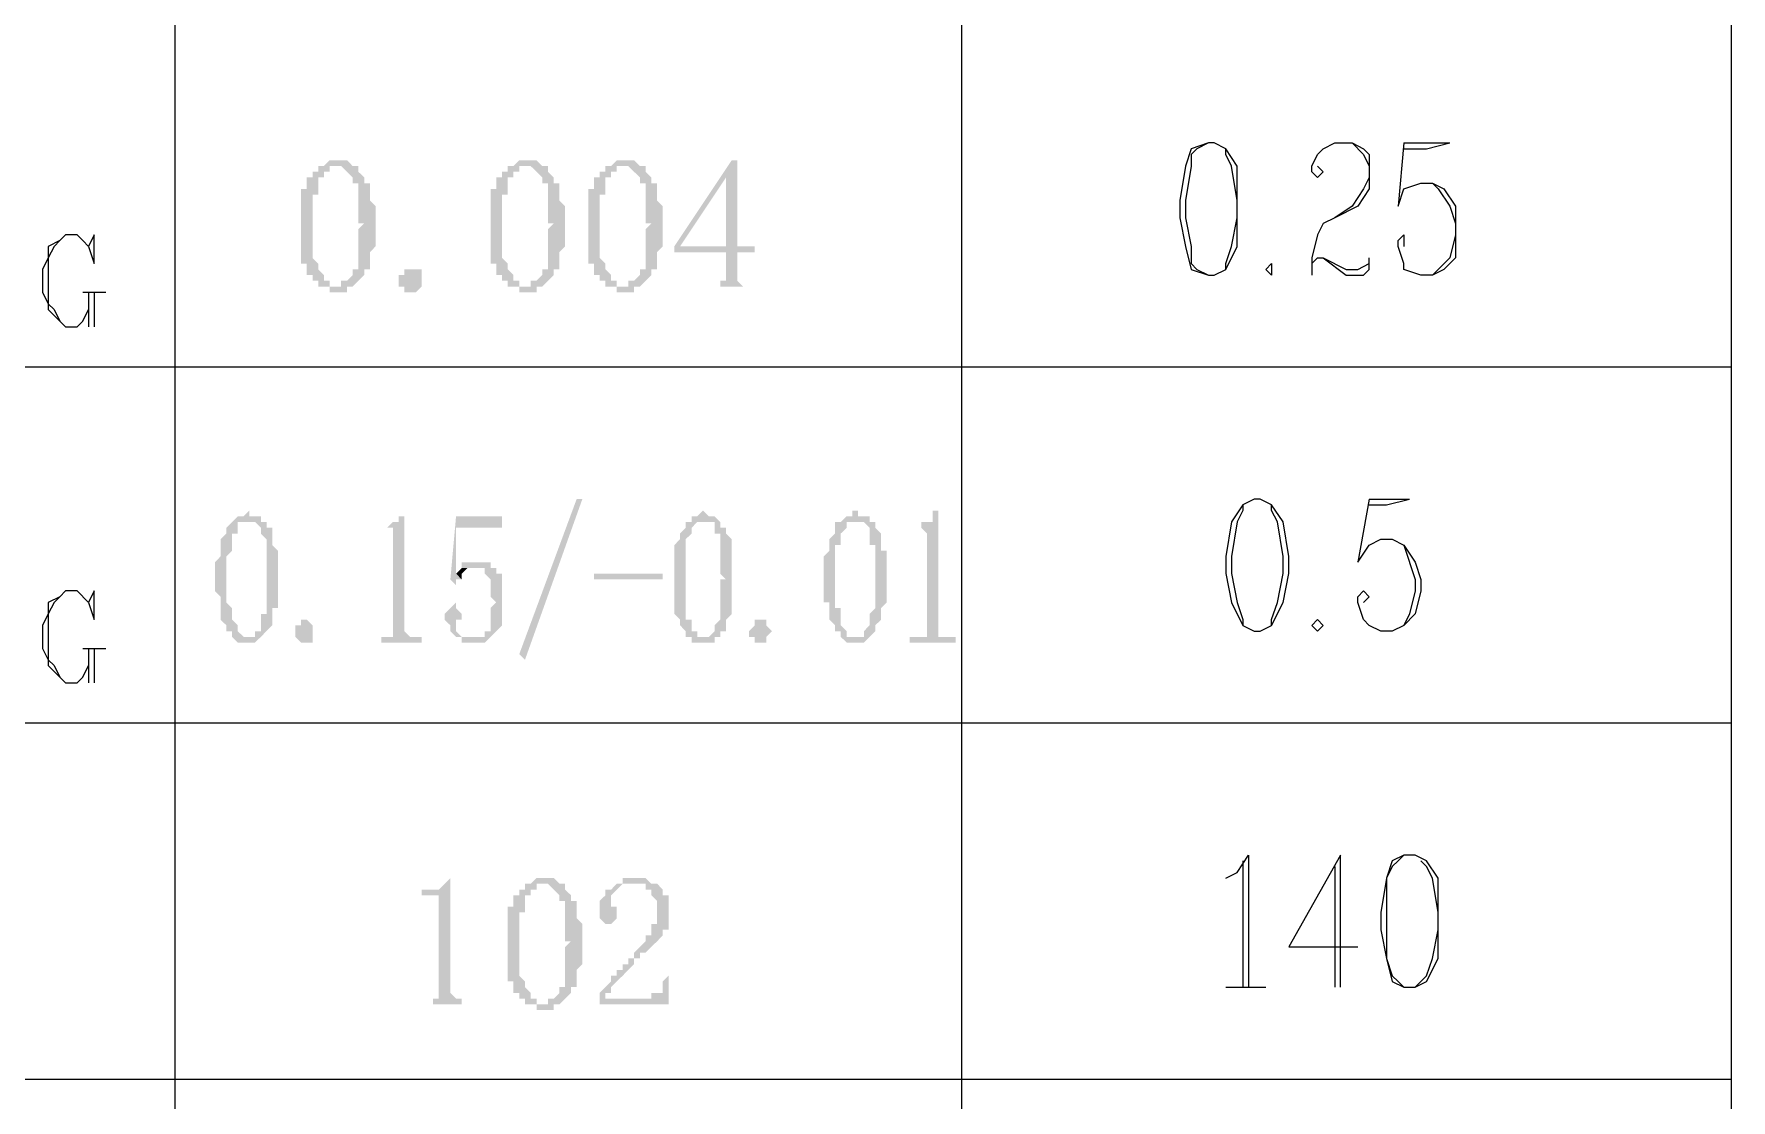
# Model space of a CAD drawing. Extents: x 51 to 246, y 3 to 417.
# Drawn here: x 197.29 to 209.8, y 394.26 to 402.12 of the extents above; entities that cross this region are included whole.
import ezdxf

# ---------------------------------------------------------------- set-up
doc = ezdxf.new("R2010")
doc.units = 0
doc.header["$MEASUREMENT"] = 0
doc.layers.add('_____1', color=160, linetype='Continuous')

msp = doc.modelspace()

# ---------------------------------------------------------------- hatches: boundary and pattern name
at = {"layer": '_____1'}
for points in [[(199.517, 401.193), (199.475, 401.193), (199.432, 401.15), (199.39, 401.15), (199.559, 401.15), (199.602, 401.108), (199.644, 401.066), (199.644, 401.023), (199.686, 401.023), (199.686, 400.727), (199.729, 400.727), (199.686, 400.685), (199.686, 400.388), (199.644, 400.388), (199.644, 400.346), (199.602, 400.304), (199.559, 400.304), (199.559, 400.261), (199.517, 400.261), (199.644, 400.261), (199.686, 400.304), (199.729, 400.346), (199.729, 400.388), (199.771, 400.388), (199.771, 400.515), (199.813, 400.558), (199.813, 400.854), (199.771, 400.896), (199.771, 401.023), (199.729, 401.023), (199.729, 401.066), (199.686, 401.108), (199.686, 401.15), (199.644, 401.15), (199.602, 401.193), (199.559, 401.193)], [(200.914, 401.193), (200.872, 401.193), (200.829, 401.15), (200.787, 401.15), (200.956, 401.15), (200.999, 401.108), (201.041, 401.066), (201.041, 401.023), (201.083, 401.023), (201.083, 400.727), (201.126, 400.727), (201.083, 400.685), (201.083, 400.388), (201.041, 400.388), (201.041, 400.346), (200.999, 400.304), (200.956, 400.304), (200.956, 400.261), (200.914, 400.261), (201.041, 400.261), (201.083, 400.304), (201.126, 400.346), (201.126, 400.388), (201.168, 400.388), (201.168, 400.515), (201.21, 400.558), (201.21, 400.854), (201.168, 400.896), (201.168, 401.023), (201.126, 401.023), (201.126, 401.066), (201.083, 401.108), (201.083, 401.15), (201.041, 401.15), (200.999, 401.193), (200.956, 401.193)], [(201.634, 401.193), (201.591, 401.193), (201.549, 401.15), (201.507, 401.15), (201.676, 401.15), (201.718, 401.108), (201.761, 401.066), (201.761, 401.023), (201.803, 401.023), (201.803, 400.727), (201.845, 400.727), (201.803, 400.685), (201.803, 400.388), (201.761, 400.388), (201.761, 400.346), (201.718, 400.304), (201.676, 400.304), (201.676, 400.261), (201.634, 400.261), (201.761, 400.261), (201.803, 400.304), (201.845, 400.346), (201.845, 400.388), (201.888, 400.388), (201.888, 400.515), (201.93, 400.558), (201.93, 400.854), (201.888, 400.896), (201.888, 401.023), (201.845, 401.023), (201.845, 401.066), (201.803, 401.108), (201.803, 401.15), (201.761, 401.15), (201.718, 401.193), (201.676, 401.193)], [(202.48, 401.193), (202.438, 401.193), (202.015, 400.558), (202.015, 400.515), (202.396, 400.515), (202.396, 400.304), (202.353, 400.304), (202.353, 400.261), (202.226, 400.261), (202.607, 400.261), (202.523, 400.261), (202.48, 400.304), (202.48, 400.515), (202.607, 400.515), (202.607, 400.558), (202.057, 400.558), (202.396, 401.066)], [(202.48, 401.193), (202.396, 401.066), (202.396, 400.558), (202.057, 400.558), (202.48, 400.558)], [(199.39, 401.15), (199.39, 401.108), (199.348, 401.108), (199.348, 401.066), (199.305, 401.066), (199.305, 400.981), (199.263, 400.981), (199.263, 400.431), (199.305, 400.431), (199.305, 400.346), (199.348, 400.346), (199.348, 400.304), (199.39, 400.304), (199.39, 400.261), (199.475, 400.261), (199.475, 400.219), (199.602, 400.219), (199.602, 400.261), (199.644, 400.261), (199.475, 400.261), (199.475, 400.304), (199.432, 400.304), (199.432, 400.346), (199.39, 400.388), (199.39, 400.431), (199.348, 400.473), (199.348, 400.939), (199.39, 400.939), (199.39, 401.066), (199.432, 401.066), (199.432, 401.108), (199.475, 401.108), (199.475, 401.15), (199.517, 401.15)], [(200.787, 401.15), (200.787, 401.108), (200.745, 401.108), (200.745, 401.066), (200.702, 401.066), (200.702, 400.981), (200.66, 400.981), (200.66, 400.431), (200.702, 400.431), (200.702, 400.346), (200.745, 400.346), (200.745, 400.304), (200.787, 400.304), (200.787, 400.261), (200.872, 400.261), (200.872, 400.219), (200.999, 400.219), (200.999, 400.261), (201.041, 400.261), (200.872, 400.261), (200.872, 400.304), (200.829, 400.304), (200.829, 400.346), (200.787, 400.388), (200.787, 400.431), (200.745, 400.473), (200.745, 400.939), (200.787, 400.939), (200.787, 401.066), (200.829, 401.066), (200.829, 401.108), (200.872, 401.108), (200.872, 401.15), (200.914, 401.15)], [(201.507, 401.15), (201.507, 401.108), (201.464, 401.108), (201.464, 401.066), (201.422, 401.066), (201.422, 400.981), (201.38, 400.981), (201.38, 400.431), (201.422, 400.431), (201.422, 400.346), (201.464, 400.346), (201.464, 400.304), (201.507, 400.304), (201.507, 400.261), (201.591, 400.261), (201.591, 400.219), (201.718, 400.219), (201.718, 400.261), (201.761, 400.261), (201.591, 400.261), (201.591, 400.304), (201.549, 400.304), (201.549, 400.346), (201.507, 400.388), (201.507, 400.431), (201.464, 400.473), (201.464, 400.939), (201.507, 400.939), (201.507, 401.066), (201.549, 401.066), (201.549, 401.108), (201.591, 401.108), (201.591, 401.15), (201.634, 401.15)], [(198.882, 398.61), (198.84, 398.568), (198.797, 398.568), (198.755, 398.526), (198.924, 398.526), (198.967, 398.483), (198.967, 398.441), (199.009, 398.399), (199.009, 397.848), (198.967, 397.848), (198.967, 397.721), (198.924, 397.721), (198.924, 397.679), (198.882, 397.679), (198.967, 397.679), (199.051, 397.764), (199.051, 397.891), (199.094, 397.891), (199.094, 398.314), (199.051, 398.356), (199.051, 398.483), (199.009, 398.483), (199.009, 398.526), (198.967, 398.526), (198.967, 398.568), (198.882, 398.568)], [(200.025, 398.61), (200.025, 398.568), (199.983, 398.568), (199.983, 398.526), (199.94, 398.526), (199.898, 398.483), (199.856, 398.483), (199.94, 398.483), (199.94, 397.679), (199.856, 397.679), (199.856, 397.637), (200.152, 397.637), (200.152, 397.679), (200.067, 397.679), (200.025, 397.721), (200.025, 397.764)], [(200.745, 398.568), (200.406, 398.568), (200.364, 398.102), (200.406, 398.06), (200.406, 398.102), (200.448, 398.102), (200.406, 398.145), (200.406, 398.483), (200.745, 398.483)], [(202.226, 398.61), (202.184, 398.568), (202.142, 398.568), (202.142, 398.526), (202.311, 398.526), (202.311, 398.441), (202.353, 398.441), (202.353, 398.145), (202.396, 398.102), (202.353, 398.102), (202.353, 397.806), (202.311, 397.764), (202.311, 397.721), (202.269, 397.679), (202.226, 397.679), (202.353, 397.679), (202.353, 397.721), (202.396, 397.721), (202.396, 397.806), (202.438, 397.848), (202.438, 398.399), (202.396, 398.441), (202.396, 398.483), (202.353, 398.483), (202.353, 398.526), (202.311, 398.568), (202.269, 398.568)], [(203.369, 398.61), (203.327, 398.61), (203.327, 398.568), (203.285, 398.568), (203.242, 398.526), (203.412, 398.526), (203.454, 398.483), (203.454, 398.356), (203.496, 398.356), (203.496, 397.891), (203.454, 397.848), (203.454, 397.764), (203.412, 397.721), (203.412, 397.679), (203.369, 397.679), (203.454, 397.679), (203.496, 397.721), (203.496, 397.764), (203.539, 397.806), (203.539, 397.891), (203.581, 397.933), (203.581, 398.314), (203.539, 398.314), (203.539, 398.441), (203.496, 398.483), (203.496, 398.526), (203.454, 398.526), (203.454, 398.568), (203.369, 398.568)], [(203.962, 398.61), (203.92, 398.61), (203.92, 398.526), (203.835, 398.526), (203.835, 398.483), (203.75, 398.483), (203.835, 398.483), (203.877, 398.441), (203.877, 397.679), (203.75, 397.679), (203.75, 397.637), (204.089, 397.637), (204.089, 397.679), (203.962, 397.679), (203.962, 397.764)], [(198.755, 398.526), (198.713, 398.483), (198.713, 398.441), (198.67, 398.399), (198.67, 398.272), (198.628, 398.229), (198.628, 398.018), (198.67, 397.975), (198.67, 397.806), (198.713, 397.764), (198.713, 397.721), (198.755, 397.721), (198.755, 397.679), (198.797, 397.637), (198.924, 397.637), (198.967, 397.679), (198.84, 397.679), (198.797, 397.721), (198.797, 397.764), (198.755, 397.806), (198.755, 397.891), (198.713, 397.933), (198.713, 398.272), (198.755, 398.314), (198.755, 398.441), (198.797, 398.441), (198.797, 398.526), (198.882, 398.526)], [(202.142, 398.526), (202.099, 398.526), (202.099, 398.483), (202.057, 398.441), (202.057, 398.399), (202.015, 398.356), (202.015, 397.848), (202.057, 397.806), (202.057, 397.764), (202.099, 397.721), (202.099, 397.679), (202.142, 397.679), (202.142, 397.637), (202.311, 397.637), (202.311, 397.679), (202.184, 397.679), (202.184, 397.721), (202.142, 397.721), (202.142, 397.806), (202.099, 397.806), (202.099, 398.399), (202.142, 398.441), (202.142, 398.483), (202.184, 398.526), (202.226, 398.526)], [(203.242, 398.526), (203.2, 398.526), (203.2, 398.441), (203.158, 398.399), (203.158, 398.314), (203.115, 398.272), (203.115, 397.933), (203.158, 397.933), (203.158, 397.806), (203.2, 397.764), (203.2, 397.721), (203.242, 397.721), (203.242, 397.679), (203.285, 397.637), (203.412, 397.637), (203.454, 397.679), (203.285, 397.679), (203.285, 397.721), (203.242, 397.764), (203.242, 397.891), (203.2, 397.891), (203.2, 398.356), (203.242, 398.356), (203.242, 398.441), (203.285, 398.483), (203.285, 398.526), (203.369, 398.526)], [(200.448, 398.187), (200.406, 398.145), (200.448, 398.102), (200.448, 398.145), (200.491, 398.187), (200.533, 398.187)], [(200.406, 397.933), (200.321, 397.848), (200.321, 397.806), (200.364, 397.764), (200.364, 397.721), (200.406, 397.679), (200.533, 397.679), (200.448, 397.679), (200.406, 397.721), (200.406, 397.806), (200.448, 397.806), (200.448, 397.848), (200.406, 397.891)], [(200.364, 395.901), (200.279, 395.816), (200.152, 395.816), (200.152, 395.774), (200.279, 395.774), (200.279, 395.012), (200.237, 395.012), (200.237, 394.97), (200.152, 394.97), (200.533, 394.97), (200.448, 394.97), (200.448, 395.012), (200.406, 395.012), (200.364, 395.054)], [(200.914, 395.859), (200.914, 395.816), (200.872, 395.816), (200.872, 395.774), (200.829, 395.774), (200.829, 395.689), (200.787, 395.689), (200.787, 395.139), (200.829, 395.139), (200.829, 395.054), (200.872, 395.054), (200.872, 395.012), (200.914, 395.012), (200.914, 394.97), (200.999, 394.97), (200.999, 394.927), (201.126, 394.927), (201.126, 394.97), (201.168, 394.97), (200.999, 394.97), (200.999, 395.012), (200.956, 395.012), (200.956, 395.054), (200.914, 395.097), (200.914, 395.139), (200.872, 395.181), (200.872, 395.647), (200.914, 395.647), (200.914, 395.774), (200.956, 395.774), (200.956, 395.816), (200.999, 395.816), (200.999, 395.859), (201.041, 395.859)], [(201.041, 395.901), (200.999, 395.901), (200.956, 395.859), (200.914, 395.859), (201.083, 395.859), (201.168, 395.774), (201.168, 395.732), (201.21, 395.732), (201.21, 395.435), (201.253, 395.435), (201.21, 395.393), (201.21, 395.097), (201.168, 395.097), (201.168, 395.054), (201.126, 395.012), (201.083, 395.012), (201.083, 394.97), (201.041, 394.97), (201.168, 394.97), (201.21, 395.012), (201.253, 395.054), (201.253, 395.097), (201.295, 395.097), (201.295, 395.224), (201.337, 395.266), (201.337, 395.562), (201.295, 395.605), (201.295, 395.732), (201.253, 395.732), (201.253, 395.774), (201.21, 395.816), (201.21, 395.859), (201.168, 395.859), (201.126, 395.901), (201.083, 395.901)], [(201.718, 395.901), (201.634, 395.901), (201.634, 395.859), (201.591, 395.859), (201.803, 395.859), (201.803, 395.816), (201.845, 395.816), (201.845, 395.774), (201.888, 395.732), (201.888, 395.562), (201.845, 395.562), (201.845, 395.478), (201.803, 395.478), (201.803, 395.435), (201.761, 395.393), (201.718, 395.351), (201.718, 395.308), (201.676, 395.308), (201.676, 395.266), (201.634, 395.266), (201.634, 395.224), (201.591, 395.224), (201.591, 395.181), (201.549, 395.181), (201.549, 395.139), (201.507, 395.097), (201.464, 395.054), (201.464, 395.012), (201.507, 395.012), (201.507, 395.054), (201.549, 395.054), (201.549, 395.097), (201.591, 395.139), (201.634, 395.181), (201.676, 395.224), (201.718, 395.266), (201.718, 395.308), (201.761, 395.308), (201.761, 395.351), (201.803, 395.351), (201.845, 395.393), (201.888, 395.435), (201.93, 395.478), (201.93, 395.52), (201.972, 395.52), (201.972, 395.774), (201.93, 395.774), (201.93, 395.816), (201.888, 395.859), (201.845, 395.859), (201.803, 395.901), (201.761, 395.901)], [(201.591, 395.859), (201.549, 395.816), (201.507, 395.816), (201.507, 395.774), (201.464, 395.732), (201.464, 395.605), (201.507, 395.562), (201.549, 395.562), (201.591, 395.605), (201.591, 395.689), (201.549, 395.689), (201.549, 395.774), (201.634, 395.859), (201.718, 395.859)], [(201.972, 395.181), (201.93, 395.139), (201.93, 395.054), (201.845, 395.054), (201.845, 395.012), (201.464, 395.012), (201.464, 394.97), (201.972, 394.97)]]:
    msp.add_hatch(color=7, dxfattribs=at).paths.add_polyline_path(points, is_closed=False)
for points in [[(200.067, 400.219), (200.025, 400.219), (200.025, 400.261), (199.983, 400.261), (199.983, 400.346), (200.025, 400.346), (200.025, 400.388), (200.152, 400.388), (200.152, 400.261), (200.11, 400.219)], [(200.914, 397.51), (200.872, 397.552), (201.295, 398.695), (201.337, 398.695)], [(200.575, 398.229), (200.448, 398.229), (200.448, 398.187), (200.618, 398.187), (200.618, 398.145), (200.66, 398.102), (200.66, 397.975), (200.702, 397.933), (200.66, 397.891), (200.66, 397.721), (200.618, 397.721), (200.618, 397.679), (200.448, 397.679), (200.448, 397.637), (200.618, 397.637), (200.66, 397.679), (200.745, 397.764), (200.745, 398.145), (200.702, 398.145), (200.702, 398.187), (200.66, 398.187), (200.66, 398.229)], [(201.422, 398.145), (201.93, 398.145), (201.93, 398.102), (201.422, 398.102)], [(199.305, 397.637), (199.263, 397.637), (199.221, 397.679), (199.221, 397.764), (199.263, 397.764), (199.263, 397.806), (199.305, 397.806), (199.348, 397.764), (199.348, 397.637)], [(202.65, 397.637), (202.607, 397.637), (202.607, 397.679), (202.565, 397.679), (202.565, 397.721), (202.607, 397.764), (202.607, 397.806), (202.692, 397.806), (202.692, 397.764), (202.734, 397.721), (202.692, 397.679), (202.692, 397.637)]]:
    msp.add_hatch(color=7, dxfattribs=at).paths.add_polyline_path(points)

# ---------------------------------------------------------------- linework, layer by layer
at = {"layer": '_____1', "color": 7}
for p, q in [((198.332, 407.543), (198.332, 349.758)), ((209.804, 407.543), (209.804, 349.758)), ((204.131, 404.918), (204.131, 376.047)), ((207.391, 401.32), (207.73, 401.32)), ((197.654, 400.219), (197.824, 400.219)), ((197.697, 400.219), (197.697, 399.965)), ((197.739, 400.219), (197.739, 399.965)), ((183.557, 399.669), (209.804, 399.669)), ((207.137, 398.695), (207.433, 398.695)), ((197.654, 397.594), (197.824, 397.594)), ((197.697, 397.594), (197.697, 397.34)), ((197.739, 397.594), (197.739, 397.34)), ((183.557, 397.044), (209.804, 397.044)), ((206.206, 396.028), (206.206, 395.097)), ((206.883, 395.986), (206.883, 395.097)), ((206.079, 395.097), (206.375, 395.097)), ((183.557, 394.419), (209.804, 394.419))]:
    msp.add_line(p, q, dxfattribs=at)
for points in [[(205.952, 401.32), (205.825, 401.277), (205.782, 401.15), (205.74, 400.896), (205.74, 400.769), (205.782, 400.558), (205.825, 400.388), (205.952, 400.346), (205.994, 400.346), (206.079, 400.388), (206.163, 400.558), (206.163, 401.15), (206.079, 401.277), (205.994, 401.32), (205.952, 401.32), (205.867, 401.277), (205.825, 401.235), (205.825, 401.15), (205.782, 400.896), (205.782, 400.769), (205.825, 400.558), (205.825, 400.431), (205.867, 400.388), (205.952, 400.346)], [(206.756, 401.15), (206.798, 401.108), (206.756, 401.066), (206.714, 401.108), (206.714, 401.15), (206.756, 401.235), (206.798, 401.277), (206.883, 401.32), (207.01, 401.32), (207.095, 401.277), (207.137, 401.235), (207.137, 400.981), (207.052, 400.854), (206.883, 400.769), (206.798, 400.727), (206.756, 400.642), (206.714, 400.473), (206.714, 400.346)], [(207.01, 401.32), (207.095, 401.235), (207.137, 401.15), (207.137, 401.066), (207.095, 400.981), (207.01, 400.854), (206.883, 400.769)], [(207.391, 401.32), (207.349, 400.854), (207.391, 400.981), (207.518, 401.023), (207.603, 401.023), (207.687, 400.981), (207.772, 400.854), (207.772, 400.473), (207.687, 400.388), (207.603, 400.346), (207.518, 400.346), (207.391, 400.388), (207.391, 400.431), (207.349, 400.558), (207.349, 400.6), (207.391, 400.642), (207.391, 400.558)], [(207.391, 401.277), (207.56, 401.277), (207.73, 401.32)], [(205.994, 400.346), (206.079, 400.388), (206.079, 400.431), (206.121, 400.558), (206.163, 400.769), (206.163, 400.896), (206.121, 401.15), (206.079, 401.235), (206.079, 401.277)], [(207.603, 401.023), (207.645, 400.981), (207.73, 400.854), (207.772, 400.727), (207.772, 400.642), (207.73, 400.473), (207.645, 400.388), (207.603, 400.346)], [(197.697, 400.558), (197.739, 400.431), (197.739, 400.642), (197.697, 400.558), (197.654, 400.6), (197.612, 400.642), (197.527, 400.642), (197.485, 400.6), (197.4, 400.558), (197.4, 400.473), (197.358, 400.388), (197.358, 400.219), (197.4, 400.134), (197.4, 400.092), (197.527, 399.965), (197.612, 399.965), (197.654, 400.007), (197.697, 400.092)], [(197.527, 400.642), (197.485, 400.6), (197.443, 400.558), (197.4, 400.473), (197.4, 400.134), (197.443, 400.092), (197.485, 400.007), (197.527, 399.965)], [(206.714, 400.431), (206.756, 400.473), (206.798, 400.473), (206.968, 400.388), (207.052, 400.388), (207.137, 400.431), (207.137, 400.473)], [(206.798, 400.473), (206.968, 400.346), (207.095, 400.346), (207.137, 400.388), (207.137, 400.473)], [(206.29, 398.695), (206.206, 398.653), (206.121, 398.526), (206.079, 398.272), (206.079, 398.145), (206.121, 397.933), (206.206, 397.764), (206.29, 397.721), (206.333, 397.721), (206.417, 397.764), (206.502, 397.933), (206.544, 398.145), (206.544, 398.272), (206.502, 398.526), (206.417, 398.653), (206.333, 398.695), (206.29, 398.695), (206.206, 398.653), (206.206, 398.61), (206.163, 398.526), (206.121, 398.272), (206.121, 398.145), (206.163, 397.933), (206.206, 397.806), (206.206, 397.764), (206.29, 397.721)], [(207.137, 398.695), (207.052, 398.229), (207.137, 398.356), (207.222, 398.399), (207.306, 398.399), (207.391, 398.356), (207.476, 398.229), (207.518, 398.102), (207.518, 398.018), (207.476, 397.848), (207.391, 397.764), (207.306, 397.721), (207.222, 397.721), (207.137, 397.764), (207.095, 397.806), (207.052, 397.933), (207.052, 397.975), (207.095, 398.018), (207.137, 397.975), (207.095, 397.933)], [(207.137, 398.653), (207.264, 398.653), (207.433, 398.695)], [(206.333, 397.721), (206.417, 397.764), (206.417, 397.806), (206.46, 397.933), (206.502, 398.145), (206.502, 398.272), (206.46, 398.526), (206.417, 398.61), (206.417, 398.653)], [(207.306, 398.399), (207.391, 398.356), (207.476, 398.102), (207.476, 398.018), (207.433, 397.848), (207.391, 397.764), (207.306, 397.721)], [(197.697, 397.933), (197.739, 397.806), (197.739, 398.018), (197.697, 397.933), (197.612, 398.018), (197.527, 398.018), (197.485, 397.975), (197.4, 397.933), (197.4, 397.848), (197.358, 397.764), (197.358, 397.594), (197.4, 397.51), (197.4, 397.467), (197.485, 397.383), (197.527, 397.34), (197.612, 397.34), (197.654, 397.383), (197.697, 397.467)], [(197.527, 398.018), (197.485, 397.975), (197.443, 397.933), (197.4, 397.848), (197.4, 397.51), (197.443, 397.467), (197.485, 397.383), (197.527, 397.34)], [(206.079, 395.901), (206.163, 395.943), (206.248, 396.07), (206.248, 395.097)], [(206.925, 395.097), (206.925, 396.07), (206.544, 395.393), (207.052, 395.393)], [(207.391, 396.07), (207.306, 396.028), (207.264, 395.901), (207.222, 395.647), (207.222, 395.52), (207.264, 395.308), (207.306, 395.139), (207.391, 395.097), (207.476, 395.097), (207.56, 395.139), (207.645, 395.308), (207.645, 395.901), (207.56, 396.028), (207.476, 396.07), (207.391, 396.07), (207.349, 396.028), (207.306, 395.986), (207.264, 395.901), (207.264, 395.308), (207.306, 395.181), (207.349, 395.139), (207.391, 395.097)], [(207.476, 395.097), (207.518, 395.139), (207.56, 395.181), (207.603, 395.308), (207.645, 395.52), (207.645, 395.647), (207.603, 395.901), (207.56, 395.986), (207.518, 396.028)]]:
    msp.add_lwpolyline(points, dxfattribs=at)
for points in [[(206.417, 400.388), (206.417, 400.346), (206.375, 400.388), (206.417, 400.431)], [(206.798, 397.764), (206.756, 397.721), (206.714, 397.764), (206.756, 397.806)]]:
    msp.add_lwpolyline(points, close=True, dxfattribs=at)

doc.saveas('drawing.dxf')
